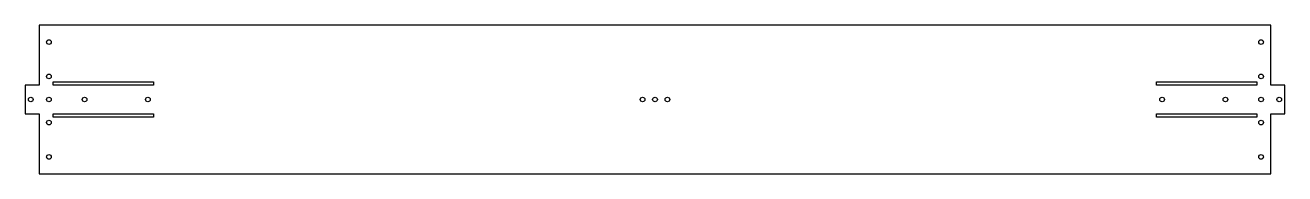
# Model space of a CAD drawing. Header units: millimetres. Extents: x -10 to 906, y 0 to 108.
import ezdxf

# ---------------------------------------------------------------- set-up
doc = ezdxf.new("R2010")
doc.units = ezdxf.units.MM
doc.layers.get('0').update_dxf_attribs({"linetype": 'CONTINUOUS'})

msp = doc.modelspace()

# ---------------------------------------------------------------- linework, layer by layer
for points in [[(896, 103.05), (896, 108.05), (0, 108.05), (0, 103.05), (0, 66.79), (0, 64.52), (-10.26, 64.52), (-10.26, 43.52), (0, 43.52), (0, 41.26), (0, 7.26), (0, 5), (0, 0), (896, 0), (896, 5), (896, 7.26), (896, 41.26), (896, 43.52), (906.26, 43.52), (906.26, 64.52), (896, 64.52), (896, 66.79), (896, 100.79)], [(10, 64.52), (10, 66.79), (83, 66.79), (83, 64.52)], [(813, 66.79), (886, 66.79), (886, 64.52), (813, 64.52)], [(83, 41.26), (10, 41.26), (10, 43.52), (83, 43.52)], [(886, 43.52), (886, 41.26), (813, 41.26), (813, 43.52)]]:
    msp.add_lwpolyline(points, close=True)
for centre in [(7, 95.79), (889, 95.79), (7, 70.79), (889, 70.79), (-6.26, 54.02), (7, 54.02), (33, 54.02), (79, 54.02), (439, 54.02), (448, 54.02), (457, 54.02), (817, 54.02), (863, 54.02), (889, 54.02), (902.26, 54.02), (7, 37.26), (889, 37.26), (7, 12.26), (889, 12.26)]:
    msp.add_circle(centre, 1.7)

doc.saveas('drawing.dxf')
